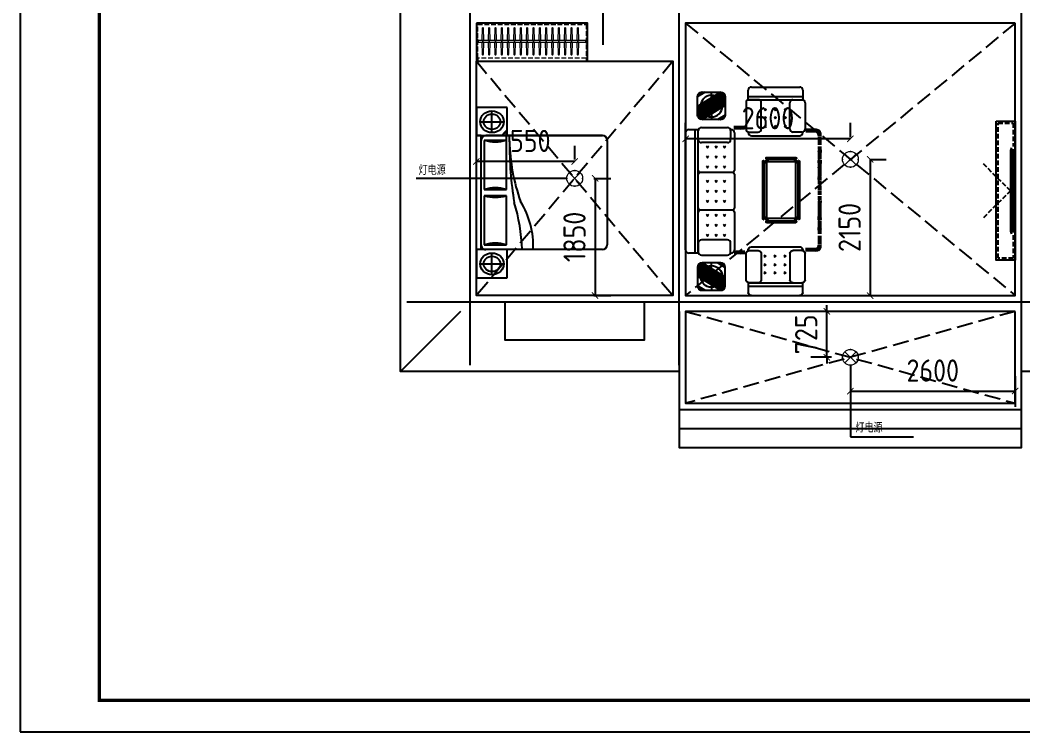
# Model space of a CAD drawing. Extents: x -29700 to 0, y 0 to 131000.
# Drawn here: x -29700 to -13877, y 88000 to 99241 of the extents above; entities that cross this region are included whole.
import ezdxf
from ezdxf.enums import TextEntityAlignment as Align

# ---------------------------------------------------------------- set-up
doc = ezdxf.new("R2010")
doc.units = 0
doc.header["$LTSCALE"] = 1000
doc.header["$MEASUREMENT"] = 0
for name, pattern in [('__DASH', [0.35, 0.25, -0.1]), ('A户型二层平面图$0$DASH', [0.35, 0.25, -0.1]), ('B-1户型三层平面图$0$DASH', [0.35, 0.25, -0.1])]:
    doc.linetypes.add(name, pattern=pattern)
doc.layers.get('0').update_dxf_attribs({"linetype": 'CONTINUOUS'})
doc.layers.get('Defpoints').update_dxf_attribs({"linetype": 'CONTINUOUS'})
for name, color, linetype in [('DOTE', 1, 'CONTINUOUS'), ('TK', 4, 'CONTINUOUS'), ('家具', 8, 'CONTINUOUS')]:
    doc.layers.add(name, color=color, linetype=linetype)
doc.layers.add('EQUIP-照明', color=3, linetype='CONTINUOUS', lineweight=15)
doc.layers.add('TK-引注', color=50, linetype='CONTINUOUS', lineweight=15)
doc.styles.add('_TEL_DIM', font='SIMPLEX', dxfattribs={"width": 0.8, "height": 3.5, "bigfont": 'HZTXT'})
doc.styles.add('DIM_FONT', font='SIMPLEX', dxfattribs={"width": 0.7, "bigfont": 'GBCBIG'})
doc.styles.add('HZTXT1', font='romans.shx', dxfattribs={"width": 0.7, "bigfont": 'GBHZFS.SHX'})
doc.styles.get("Standard").update_dxf_attribs({"font": 'gbenor.shx', "bigfont": 'gbcbig.shx'})
doc.styles.add('宋体', font='', dxfattribs={"width": 0.75})
doc.styles.get('宋体').set_extended_font_data('SimSun')
doc.dimstyles.get("Standard").update_dxf_attribs({"dimscale": 100, "dimtxt": 3.5, "dimasz": 1, "dimexe": 2.5, "dimexo": 3, "dimgap": 1.5, "dimtad": 1, "dimdec": 0, "dimzin": 0, "dimdsep": 46, "dimtxsty": 'Standard', "dimblk": 'ARCHTICK', "dimcen": 0.09, "dimclrd": 3, "dimclre": 3, "dimclrt": 2, "dimadec": 0, "dimazin": 0, "dimtfac": 1, "dimtdec": 0, "dimtix": 1, "dimtmove": 2, "dimatfit": 3, "dimfxl": 1, "dimtolj": 1, "dimtzin": 0, "dimarcsym": 0})

# ---------------------------------------------------------------- blocks, each defined once
blk = doc.blocks.new('A$C66793C10')
for p, q in [((450, 450), (0, 450)), ((0, 450), (0, 0)), ((450, 0), (450, 450)), ((223, 401), (223, 56)), ((396, 229), (50, 229)), ((0, 0), (450, 0))]:
    blk.add_line(p, q)
for radius in [173, 123]:
    blk.add_circle((223, 229), radius)
blk = doc.blocks.new('A$C0BC040C0')
at = {"layer": '家具'}
for p, q in [((0, 295), (0, 2095)), ((75, 2095), (0, 2095)), ((75, 295), (75, 2095)), ((149, 2095), (1987, 2095)), ((1987, 2095), (149, 2095)), ((522, 1996), (522, 2095)), ((124, 2019), (124, 1245)), ((472, 2019), (124, 2019)), ((472, 1245), (472, 2019)), ((2062, 2019), (2062, 371)), ((124, 1245), (472, 1245)), ((124, 1145), (124, 371)), ((472, 1145), (124, 1145)), ((472, 371), (472, 1145)), ((124, 371), (472, 371)), ((75, 295), (0, 295)), ((1987, 295), (149, 295))]:
    blk.add_line(p, q, dxfattribs=at)
for centre, major_axis, ratio, start_param, end_param in [((149, 2019), (0, 75.9), 0.981818, 0, 1.570796), ((1987, 2019), (0, 75.9), 0.981818, 4.712389, 6.283185), ((298, 2627), (0, 632), 0.981818, 2.857799, 3.425387), ((2092, 1653), (-220, 2967), 0.524077, 1.416252, 1.739927), ((1467, 1705), (-287, 1661), 0.542659, 1.294437, 1.879131), ((298, 638), (0, -632), 0.981818, 2.857799, 3.425387), ((298, 1752), (0, -632), 0.981818, -0.283794, 0.283794), ((-1119, 354), (-345, 2286), 0.791145, 4.568047, 4.89601), ((5, 453), (-253, 1064), 0.804127, 4.37694, 5.109608), ((149, 371), (0, 75.9), 0.981818, 1.570796, 3.141593), ((298, -236), (0, 632), 0.981818, -0.283794, 0.283794), ((1987, 371), (0, 75.9), 0.981818, 3.141593, 4.712389)]:
    blk.add_ellipse(centre, major_axis=major_axis, ratio=ratio, start_param=start_param, end_param=end_param, dxfattribs=at)
at = {"layer": '家具', "xscale": 1.080000000001746, "yscale": 0.9899999999906868, "rotation": 179.9999999989328}
for p in [(486, 2540), (486, 295)]:
    blk.add_blockref('A$C66793C10', p, dxfattribs=at)
blk = doc.blocks.new('*U29')
blk.add_lwpolyline([(0, -600), (0, 0), (1750, 0), (1750, -600)], close=True)
at = {"color": 250, "lineweight": 13, "ltscale": 0.3}
for points in [[(20, -50), (20, 0)], [(1730, -50), (1730, 0)], [(99, -330), (99, -335), (101, -335), (101, -296), (99, -296), (99, -330), (99, -302)], [(199, -330), (199, -335), (201, -335), (201, -296), (199, -296), (199, -330), (199, -302)], [(299, -330), (299, -335), (301, -335), (301, -296), (299, -296), (299, -330), (299, -302)], [(399, -330), (399, -335), (401, -335), (401, -296), (399, -296), (399, -330), (399, -302)], [(499, -330), (499, -335), (501, -335), (501, -296), (499, -296), (499, -330), (499, -302)], [(599, -330), (599, -335), (601, -335), (601, -296), (599, -296), (599, -330), (599, -302)], [(699, -330), (699, -335), (701, -335), (701, -296), (699, -296), (699, -330), (699, -302)], [(799, -330), (799, -335), (801, -335), (801, -296), (799, -296), (799, -330), (799, -302)], [(899, -330), (899, -335), (901, -335), (901, -296), (899, -296), (899, -330), (899, -302)], [(999, -330), (999, -335), (1001, -335), (1001, -296), (999, -296), (999, -330), (999, -302)], [(1099, -330), (1099, -335), (1101, -335), (1101, -296), (1099, -296), (1099, -330), (1099, -302)], [(1199, -330), (1199, -335), (1201, -335), (1201, -296), (1199, -296), (1199, -330), (1199, -302)], [(1299, -330), (1299, -335), (1301, -335), (1301, -296), (1299, -296), (1299, -330), (1299, -302)], [(1399, -330), (1399, -335), (1401, -335), (1401, -296), (1399, -296), (1399, -330), (1399, -302)], [(1499, -330), (1499, -335), (1501, -335), (1501, -296), (1499, -296), (1499, -330), (1499, -302)], [(1599, -330), (1599, -335), (1601, -335), (1601, -296), (1599, -296), (1599, -330), (1599, -302)]]:
    blk.add_lwpolyline(points, dxfattribs=at)
at = {"color": 250, "linetype": 'A户型二层平面图$0$DASH', "lineweight": 13, "ltscale": 0.3}
blk.add_lwpolyline([(20, -580), (1730, -580), (1730, -50), (20, -50)], close=True, dxfattribs=at)
at = {"color": 250, "lineweight": 13, "ltscale": 0.3}
for points in [[(84, -302), (90, -109, -0.431026), (100, -99, -0.397598), (110, -109), (116, -302)], [(184, -302), (190, -109, -0.431026), (200, -99, -0.397598), (210, -109), (216, -302)], [(284, -302), (290, -109, -0.431026), (300, -99, -0.397598), (310, -109), (316, -302)], [(384, -302), (390, -109, -0.431026), (400, -99, -0.397598), (410, -109), (416, -302)], [(484, -302), (490, -109, -0.431026), (500, -99, -0.397598), (510, -109), (516, -302)], [(584, -302), (590, -109, -0.431026), (600, -99, -0.397598), (610, -109), (616, -302)], [(684, -302), (690, -109, -0.431026), (700, -99, -0.397598), (710, -109), (716, -302)], [(784, -302), (790, -109, -0.431026), (800, -99, -0.397598), (810, -109), (816, -302)], [(884, -302), (890, -109, -0.431026), (900, -99, -0.397598), (910, -109), (916, -302)], [(984, -302), (990, -109, -0.431026), (1000, -99, -0.397598), (1010, -109), (1016, -302)], [(1084, -302), (1090, -109, -0.431026), (1100, -99, -0.397598), (1110, -109), (1116, -302)], [(1184, -302), (1190, -109, -0.431026), (1200, -99, -0.397598), (1210, -109), (1216, -302)], [(1284, -302), (1290, -109, -0.431026), (1300, -99, -0.397598), (1310, -109), (1316, -302)], [(1384, -302), (1390, -109, -0.431026), (1400, -99, -0.397598), (1410, -109), (1416, -302)], [(1484, -302), (1490, -109, -0.431026), (1500, -99, -0.397598), (1510, -109), (1516, -302)], [(1584, -302), (1590, -109, -0.431026), (1600, -99, -0.397598), (1610, -109), (1616, -302)], [(116, -328), (110, -522, -1), (90, -522), (84, -328)], [(216, -328), (210, -522, -1), (190, -522), (184, -328)], [(316, -328), (310, -522, -1), (290, -522), (284, -328)], [(416, -328), (410, -522, -1), (390, -522), (384, -328)], [(516, -328), (510, -522, -1), (490, -522), (484, -328)], [(616, -328), (610, -522, -1), (590, -522), (584, -328)], [(716, -328), (710, -522, -1), (690, -522), (684, -328)], [(816, -328), (810, -522, -1), (790, -522), (784, -328)], [(916, -328), (910, -522, -1), (890, -522), (884, -328)], [(1016, -328), (1010, -522, -1), (990, -522), (984, -328)], [(1116, -328), (1110, -522, -1), (1090, -522), (1084, -328)], [(1216, -328), (1210, -522, -1), (1190, -522), (1184, -328)], [(1316, -328), (1310, -522, -1), (1290, -522), (1284, -328)], [(1416, -328), (1410, -522, -1), (1390, -522), (1384, -328)], [(1516, -328), (1510, -522, -1), (1490, -522), (1484, -328)], [(1616, -328), (1610, -522, -1), (1590, -522), (1584, -328)]]:
    blk.add_lwpolyline(points, format="xyb", dxfattribs=at)
blk.add_lwpolyline([(1730, -338), (1725, -338), (1725, -328), (25, -328), (25, -338), (20, -338), (20, -292), (25, -292), (25, -328), (25, -302), (1725, -302), (1725, -328), (1725, -292), (1730, -292)], close=True, dxfattribs=at)
blk = doc.blocks.new('M_C47JEV')
for p, q in [((-465, 250), (-465, 661)), ((-431, 711), (-431, 720)), ((-415, 711), (-275, 711)), ((381, 770), (-381, 770)), ((-225, 661), (-225, 250)), ((-136, 606), (-166, 637)), ((-166, 606), (-136, 637)), ((-9, 606), (21, 637)), ((21, 606), (-9, 637)), ((179, 606), (149, 637)), ((149, 606), (179, 637)), ((225, 661), (225, 250)), ((415, 711), (275, 711)), ((431, 711), (431, 720)), ((465, 250), (465, 661)), ((-136, 469), (-166, 499)), ((-166, 469), (-136, 499)), ((21, 469), (-9, 499)), ((-9, 469), (21, 499)), ((179, 469), (149, 499)), ((149, 469), (179, 499)), ((-136, 342), (-166, 372)), ((-166, 342), (-136, 372)), ((21, 342), (-9, 372)), ((-9, 342), (21, 372)), ((179, 342), (149, 372)), ((149, 342), (179, 372)), ((-431, 50), (-431, 203)), ((431, 200), (-431, 200)), ((-275, 200), (-415, 200)), ((275, 200), (415, 200)), ((431, 200), (431, 50)), ((431, 150), (-431, 150)), ((381, 0), (-381, 0))]:
    blk.add_line(p, q)
for centre, start, end in [((-415, 661), 90, 180), ((-381, 720), 90, 180), ((-275, 661), 0, 90), ((275, 661), 90, 180), ((381, 720), 360, 90), ((415, 661), 0, 90), ((-415, 250), 180, 270), ((-275, 250), 270, 0), ((275, 250), 180, 270), ((415, 250), 270, 0), ((-381, 50), 180, 270), ((381, 50), 270, 0)]:
    blk.add_arc(centre, 50, start, end)
at = {"style": 'DIM_FONT', "width": 0.8, "flags": 9}
for tag in ['XSIZE', 'YSIZE']:
    blk.add_attdef(tag, (0, 0), '', height=0.5, dxfattribs=at)
blk = doc.blocks.new('M_C46QQU')
for p, q in [((-1008, 250), (-1008, 661)), ((-975, 711), (-975, 720)), ((-958, 711), (-818, 711)), ((-925, 770), (-327, 770)), ((-768, 661), (-768, 250)), ((-298, 740), (-298, 230)), ((-269, 770), (269, 770)), ((298, 740), (298, 230)), ((327, 770), (925, 770)), ((768, 661), (768, 250)), ((958, 711), (818, 711)), ((975, 711), (975, 720)), ((1008, 250), (1008, 661)), ((-713, 627), (-683, 597)), ((-683, 627), (-713, 597)), ((-713, 500), (-683, 469)), ((-683, 500), (-713, 469)), ((-556, 627), (-526, 597)), ((-526, 627), (-556, 597)), ((-556, 500), (-526, 469)), ((-526, 500), (-556, 469)), ((-398, 627), (-368, 597)), ((-368, 627), (-398, 597)), ((-398, 500), (-368, 469)), ((-368, 500), (-398, 469)), ((-138, 627), (-168, 597)), ((-168, 627), (-138, 597)), ((-138, 500), (-168, 469)), ((-168, 500), (-138, 469)), ((20, 627), (-11, 597)), ((-11, 627), (20, 597)), ((20, 500), (-11, 469)), ((-11, 500), (20, 469)), ((177, 627), (147, 597)), ((147, 627), (177, 597)), ((177, 500), (147, 469)), ((147, 500), (177, 469)), ((368, 627), (398, 597)), ((398, 627), (368, 597)), ((368, 500), (398, 469)), ((398, 500), (368, 469)), ((526, 627), (556, 597)), ((556, 627), (526, 597)), ((526, 500), (556, 469)), ((556, 500), (526, 469)), ((683, 627), (713, 597)), ((713, 627), (683, 597)), ((683, 500), (713, 469)), ((713, 500), (683, 469)), ((-713, 363), (-683, 332)), ((-683, 363), (-713, 332)), ((-526, 363), (-556, 332)), ((-556, 363), (-526, 332)), ((-398, 363), (-368, 332)), ((-368, 363), (-398, 332)), ((-138, 363), (-168, 332)), ((-168, 363), (-138, 332)), ((-11, 363), (20, 332)), ((20, 363), (-11, 332)), ((177, 363), (147, 332)), ((147, 363), (177, 332)), ((368, 363), (398, 332)), ((398, 363), (368, 332)), ((556, 363), (526, 332)), ((526, 363), (556, 332)), ((683, 363), (713, 332)), ((713, 363), (683, 332)), ((-975, 50), (-975, 203)), ((975, 200), (-975, 200)), ((-818, 200), (-958, 200)), ((818, 200), (958, 200)), ((975, 200), (975, 50)), ((975, 150), (-975, 150)), ((925, 0), (-925, 0))]:
    blk.add_line(p, q)
for centre, radius, start, end in [((-958, 661), 50, 90, 180), ((-925, 720), 50, 90, 180), ((-818, 661), 50, 0, 90), ((-328, 740), 30, 360, 90), ((-268, 740), 30, 90, 180), ((268, 740), 30, 0, 90), ((328, 740), 30, 90, 180), ((818, 661), 50, 90, 180), ((925, 720), 50, 360, 90), ((958, 661), 50, 0, 90), ((-958, 250), 50, 180, 270), ((-818, 250), 50, 270, 0), ((-328, 230), 30, 270, 0), ((-268, 230), 30, 180, 270), ((268, 230), 30, 270, 360), ((328, 230), 30, 180, 270), ((818, 250), 50, 180, 270), ((958, 250), 50, 270, 0), ((-925, 50), 50, 180, 270), ((925, 50), 50, 270, 0)]:
    blk.add_arc(centre, radius, start, end)
at = {"style": 'DIM_FONT', "width": 0.8, "flags": 9}
for tag in ['XSIZE', 'YSIZE']:
    blk.add_attdef(tag, (0, 0), '', height=0.5, dxfattribs=at)
blk = doc.blocks.new('A$C216821B5')
at = {"layer": '家具'}
for p, q in [((1737, 2990), (1737, 3196)), ((1737, 2990), (1531, 2990)), ((1737, 2990), (1737, 2784)), ((1737, 2990), (1944, 2990)), ((60, 2535), (0, 2535)), ((62, 2550), (1, 2564)), ((61, 2545), (1, 2559)), ((63, 2552), (3, 2576)), ((65, 2554), (5, 2579)), ((67, 2559), (8, 2588)), ((69, 2564), (15, 2604)), ((74, 2566), (23, 2610)), ((76, 2568), (27, 2614)), ((79, 2569), (30, 2618)), ((79, 2571), (48, 2628)), ((85, 2573), (56, 2630)), ((92, 2575), (77, 2636)), ((95, 2575), (95, 2636)), ((118, 2636), (118, 2576)), ((131, 2636), (131, 2576)), ((135, 2636), (135, 2576)), ((150, 2636), (150, 2576)), ((151, 2636), (151, 2576)), ((157, 2636), (157, 2576)), ((157, 2636), (157, 2576)), ((158, 2636), (158, 2576)), ((171, 2636), (171, 2576)), ((181, 2636), (181, 2576)), ((189, 2636), (189, 2576)), ((190, 2636), (190, 2576)), ((205, 2636), (205, 2576)), ((219, 2636), (219, 2576)), ((229, 2636), (229, 2576)), ((236, 2636), (236, 2576)), ((1227, 2619), (1227, 2679)), ((1243, 2619), (1243, 2679)), ((1251, 2619), (1245, 2679)), ((1254, 2619), (1249, 2679)), ((1262, 2619), (1257, 2679)), ((1271, 2619), (1266, 2679)), ((1281, 2619), (1275, 2679)), ((1287, 2619), (1287, 2679)), ((1315, 2619), (1315, 2679)), ((1328, 2619), (1328, 2679)), ((1332, 2619), (1332, 2679)), ((1347, 2619), (1347, 2679)), ((1348, 2619), (1348, 2679)), ((1354, 2619), (1354, 2679)), ((1354, 2619), (1354, 2679)), ((1355, 2619), (1355, 2679)), ((1368, 2619), (1368, 2679)), ((60, 2500), (0, 2506)), ((60, 2488), (0, 2494)), ((60, 2476), (0, 2476)), ((60, 2468), (0, 2468)), ((60, 2452), (0, 2456)), ((60, 2446), (0, 2450)), ((60, 2442), (0, 2446)), ((60, 2437), (0, 2441)), ((60, 2430), (0, 2430)), ((60, 2419), (0, 2419)), ((60, 2396), (0, 2396)), ((60, 2341), (0, 2341)), ((60, 2334), (0, 2334)), ((60, 2319), (0, 2319)), ((60, 2299), (0, 2288)), ((60, 2291), (0, 2280)), ((60, 2288), (0, 2276)), ((60, 2283), (0, 2272)), ((60, 2281), (0, 2270)), ((60, 2274), (0, 2263)), ((60, 2269), (0, 2258)), ((60, 2268), (0, 2257)), ((60, 2247), (0, 2247)), ((60, 2223), (0, 2223)), ((60, 2221), (0, 2221)), ((60, 2208), (0, 2208)), ((60, 2206), (0, 2206)), ((60, 2203), (0, 2203)), ((60, 2202), (0, 2202)), ((60, 2192), (0, 2192)), ((60, 2167), (0, 2167)), ((60, 2141), (0, 2128)), ((60, 2140), (0, 2127)), ((60, 2133), (0, 2120)), ((60, 2130), (0, 2117)), ((60, 2126), (0, 2113)), ((60, 2125), (0, 2112)), ((60, 2122), (0, 2109)), ((60, 2114), (0, 2101)), ((60, 2112), (0, 2099)), ((60, 2109), (0, 2096)), ((60, 2095), (0, 2082)), ((60, 2079), (0, 2079)), ((60, 2063), (0, 2063)), ((346, 2120), (346, 1211)), ((356, 2130), (361, 2130)), ((371, 2111), (415, 2155)), ((371, 2083), (443, 2155)), ((371, 2120), (371, 1211)), ((396, 2170), (396, 2165)), ((865, 2180), (406, 2180)), ((865, 2155), (406, 2155)), ((901, 2083), (828, 2155)), ((901, 2111), (857, 2155)), ((875, 2170), (875, 2165)), ((901, 1211), (901, 2120)), ((916, 2130), (911, 2130)), ((926, 1211), (926, 2120)), ((60, 2047), (0, 2047)), ((60, 2039), (0, 2044)), ((60, 2035), (0, 2041)), ((60, 2027), (0, 2033)), ((60, 2018), (0, 2024)), ((60, 2009), (0, 2014)), ((60, 2002), (0, 2002)), ((60, 1997), (0, 1997)), ((60, 1991), (0, 1991)), ((60, 1975), (0, 1975)), ((60, 1962), (0, 1962)), ((60, 1951), (0, 1951)), ((60, 1951), (0, 1951)), ((60, 1945), (0, 1945)), ((60, 1936), (0, 1936)), ((60, 1931), (0, 1931)), ((60, 1925), (0, 1925)), ((60, 1912), (0, 1912)), ((60, 1900), (0, 1900)), ((60, 1895), (0, 1895)), ((60, 1866), (0, 1875)), ((60, 1851), (0, 1860)), ((60, 1845), (0, 1855)), ((60, 1833), (0, 1842)), ((60, 1807), (0, 1807)), ((60, 1795), (0, 1795)), ((60, 1784), (0, 1784)), ((60, 1778), (0, 1778)), ((60, 1775), (0, 1775)), ((60, 1725), (0, 1725)), ((60, 1718), (0, 1713)), ((60, 1717), (0, 1712)), ((60, 1709), (0, 1704)), ((60, 1707), (0, 1702)), ((60, 1702), (0, 1697)), ((60, 1682), (0, 1682)), ((60, 1649), (0, 1649)), ((60, 1629), (0, 1634)), ((60, 1624), (0, 1629)), ((60, 1622), (0, 1627)), ((60, 1614), (0, 1619)), ((60, 1613), (0, 1618)), ((60, 1606), (0, 1606)), ((60, 1556), (0, 1556)), ((60, 1553), (0, 1553)), ((60, 1547), (0, 1547)), ((60, 1536), (0, 1536)), ((60, 1524), (0, 1524)), ((60, 1498), (0, 1489)), ((60, 1485), (0, 1476)), ((60, 1480), (0, 1471)), ((60, 1465), (0, 1456)), ((60, 1436), (0, 1436)), ((60, 1431), (0, 1431)), ((60, 1419), (0, 1419)), ((60, 1405), (0, 1405)), ((60, 1400), (0, 1400)), ((60, 1395), (0, 1395)), ((60, 1386), (0, 1386)), ((60, 1380), (0, 1380)), ((60, 1380), (0, 1380)), ((60, 1369), (0, 1369)), ((60, 1356), (0, 1356)), ((60, 1340), (0, 1340)), ((60, 1333), (0, 1333)), ((60, 1329), (0, 1329)), ((60, 1322), (0, 1316)), ((60, 1313), (0, 1307)), ((60, 1304), (0, 1298)), ((60, 1296), (0, 1290)), ((60, 1292), (0, 1287)), ((60, 1284), (0, 1284)), ((60, 1268), (0, 1268)), ((60, 1252), (0, 1252)), ((60, 1236), (0, 1249)), ((60, 1222), (0, 1235)), ((60, 1219), (0, 1232)), ((60, 1216), (0, 1229)), ((60, 1208), (0, 1221)), ((60, 1206), (0, 1219)), ((60, 1205), (0, 1218)), ((60, 1200), (0, 1213)), ((60, 1198), (0, 1211)), ((60, 1191), (0, 1204)), ((60, 1190), (0, 1203)), ((60, 1164), (0, 1164)), ((60, 1139), (0, 1139)), ((60, 1129), (0, 1129)), ((60, 1128), (0, 1128)), ((60, 1124), (0, 1124)), ((60, 1123), (0, 1123)), ((60, 1110), (0, 1110)), ((60, 1108), (0, 1108)), ((356, 1201), (361, 1201)), ((371, 1248), (443, 1175)), ((371, 1219), (415, 1175)), ((396, 1160), (396, 1165)), ((406, 1175), (865, 1175)), ((406, 1150), (865, 1150)), ((901, 1248), (828, 1175)), ((901, 1219), (857, 1175)), ((875, 1160), (875, 1165)), ((916, 1201), (911, 1201)), ((60, 1084), (0, 1084)), ((60, 1063), (0, 1074)), ((60, 1062), (0, 1073)), ((60, 1057), (0, 1068)), ((60, 1050), (0, 1061)), ((60, 1048), (0, 1059)), ((60, 1043), (0, 1054)), ((60, 1040), (0, 1051)), ((60, 1032), (0, 1043)), ((60, 1012), (0, 1012)), ((60, 996), (0, 996)), ((60, 990), (0, 990)), ((60, 934), (0, 934)), ((60, 912), (0, 912)), ((60, 901), (0, 901)), ((60, 894), (0, 890)), ((60, 889), (0, 885)), ((60, 885), (0, 881)), ((60, 879), (0, 875)), ((60, 862), (0, 862)), ((60, 855), (0, 855)), ((60, 842), (0, 837)), ((60, 830), (0, 825)), ((60, 796), (0, 796)), ((61, 786), (1, 772)), ((62, 781), (1, 767)), ((63, 779), (3, 755)), ((65, 776), (5, 752)), ((67, 772), (8, 743)), ((69, 767), (15, 727)), ((74, 765), (23, 721)), ((76, 763), (27, 716)), ((79, 762), (30, 713)), ((79, 760), (48, 703)), ((85, 758), (56, 700)), ((92, 756), (77, 695)), ((95, 755), (95, 695)), ((118, 695), (118, 755)), ((131, 695), (131, 755)), ((135, 695), (135, 755)), ((150, 695), (150, 755)), ((151, 695), (151, 755)), ((157, 695), (157, 755)), ((157, 695), (157, 755)), ((158, 695), (158, 755)), ((171, 695), (171, 755)), ((181, 695), (181, 755)), ((189, 695), (189, 755)), ((190, 695), (190, 755)), ((205, 695), (205, 755)), ((219, 695), (219, 755)), ((229, 695), (229, 755)), ((236, 695), (236, 755)), ((1227, 712), (1227, 652)), ((1243, 712), (1243, 652)), ((1251, 712), (1245, 652)), ((1254, 712), (1249, 652)), ((1262, 712), (1257, 652)), ((1271, 712), (1266, 652)), ((1281, 712), (1275, 652)), ((1287, 712), (1287, 652)), ((1315, 712), (1315, 652)), ((1328, 712), (1328, 652)), ((1332, 712), (1332, 652)), ((1347, 712), (1347, 652)), ((1348, 712), (1348, 652)), ((1354, 712), (1354, 652)), ((1354, 712), (1354, 652)), ((1355, 712), (1355, 652)), ((1368, 712), (1368, 652)), ((1737, 301), (1737, 508)), ((1737, 301), (1531, 301)), ((1737, 301), (1737, 95)), ((1737, 301), (1944, 301))]:
    blk.add_line(p, q, dxfattribs=at)
blk.add_lwpolyline([(861, 2115), (411, 2115), (411, 1215), (861, 1215)], close=True, dxfattribs=at)
for centre, start, end in [((356, 2120), 90, 180), ((361, 2120), 0, 90), ((406, 2170), 90, 180), ((406, 2165), 180, 270), ((865, 2170), 0, 90), ((865, 2165), 270, 0), ((911, 2120), 90, 180), ((916, 2120), 0, 90), ((356, 1211), 180, 270), ((361, 1211), 270, 0), ((406, 1165), 90, 180), ((406, 1160), 180, 270), ((865, 1165), 0, 90), ((865, 1160), 270, 0), ((911, 1211), 180, 270), ((916, 1211), 270, 0)]:
    blk.add_arc(centre, 10, start, end, dxfattribs=at)
for major_axis in [(-121, 121), (-43.2, 43.2)]:
    blk.add_ellipse((1737, 2990), major_axis=major_axis, ratio=1, start_param=0.785398, end_param=7.068583, dxfattribs=at)
at = {"layer": '家具', "extrusion": (0, 0, -1)}
for major_axis in [(121, 121), (43.2, 43.2)]:
    blk.add_ellipse((1737, 302), major_axis=major_axis, ratio=1, start_param=3.926991, end_param=10.210176, dxfattribs=at)
at = {"layer": '家具', "extrusion": (0, 0, -1), "zscale": -1}
for name, p, rotation in [('M_C47JEV', (-725, 3292), 180), ('M_C46QQU', (-2144, 1646), 270)]:
    blk.add_blockref(name, p, dxfattribs=dict(at, rotation=rotation))
at = {"layer": '家具'}
blk.add_blockref('M_C47JEV', (725, 0), dxfattribs=at)
mesh = blk.add_polyface(dxfattribs=at)
corners = [(1911, 3205), (1934, 3189), (1909, 3205), (1945, 3173), (1885, 3210), (1885, 3210), (1945, 3172), (1885, 3210), (1885, 3210), (1949, 3166), (1879, 3210), (1954, 3140), (1843, 3210), (1954, 2985), (1591, 3210), (1954, 2985), (1591, 3210), (1954, 2964), (1566, 3205), (1954, 2934), (1543, 3189), (1954, 2901), (1527, 3166), (1954, 2873), (1522, 3140), (1522, 3140), (1954, 2873), (1522, 3140), (1522, 3115), (1954, 2847), (1522, 3115), (1954, 2847), (1522, 3086), (1949, 2821), (1522, 3053), (1934, 2798), (1522, 3023), (1911, 2782), (1522, 3003), (1885, 2778), (1885, 2778), (1522, 3003), (1885, 2778), (1885, 2778), (1522, 2847), (1634, 2778), (1522, 2847), (1634, 2778), (1527, 2821), (1597, 2778), (1531, 2815), (1591, 2778), (1531, 2815), (1591, 2778), (1543, 2798), (1568, 2782), (1566, 2782)]
mesh.append_faces([[corners[k] for k in face] for face in [(0, 0, 2, 1), (1, 2, 4, 3), (3, 4, 7, 6), (5, 5, 8, 7), (6, 8, 10, 9), (9, 10, 12, 11), (11, 12, 14, 13), (13, 14, 16, 15), (15, 16, 18, 17), (17, 18, 20, 19), (19, 20, 22, 21), (21, 22, 24, 23), (23, 24, 27, 26), (26, 25, 28, 29), (29, 28, 30, 31), (31, 30, 32, 33), (33, 32, 34, 35), (35, 34, 36, 37), (37, 36, 38, 40), (40, 39, 43, 43), (39, 38, 41, 42), (42, 41, 44, 45), (45, 44, 46, 47), (47, 46, 48, 49), (49, 48, 50, 51), (51, 50, 52, 53), (53, 52, 54, 55), (55, 54, 56, 56)]], dxfattribs={"vtx0": -1, "vtx2": -1})
mesh = blk.add_polyface(dxfattribs=at)
corners = [(1911, 87), (1934, 102), (1909, 86), (1945, 119), (1885, 82), (1885, 82), (1945, 119), (1885, 82), (1885, 82), (1949, 126), (1879, 82), (1954, 151), (1843, 82), (1954, 307), (1591, 82), (1954, 307), (1591, 82), (1954, 328), (1566, 87), (1954, 357), (1543, 102), (1954, 390), (1527, 126), (1954, 419), (1522, 151), (1522, 151), (1954, 419), (1522, 151), (1522, 177), (1954, 445), (1522, 177), (1954, 445), (1522, 205), (1949, 470), (1522, 238), (1934, 494), (1522, 268), (1911, 509), (1522, 289), (1885, 514), (1885, 514), (1522, 289), (1885, 514), (1885, 514), (1522, 445), (1634, 514), (1522, 445), (1634, 514), (1527, 470), (1597, 514), (1531, 477), (1591, 514), (1531, 477), (1591, 514), (1543, 494), (1568, 509), (1566, 509)]
mesh.append_faces([[corners[k] for k in face] for face in [(0, 0, 2, 1), (1, 2, 4, 3), (3, 4, 7, 6), (5, 5, 8, 7), (6, 8, 10, 9), (9, 10, 12, 11), (11, 12, 14, 13), (13, 14, 16, 15), (15, 16, 18, 17), (17, 18, 20, 19), (19, 20, 22, 21), (21, 22, 24, 23), (23, 24, 27, 26), (26, 25, 28, 29), (29, 28, 30, 31), (31, 30, 32, 33), (33, 32, 34, 35), (35, 34, 36, 37), (37, 36, 38, 40), (40, 39, 43, 43), (39, 38, 41, 42), (42, 41, 44, 45), (45, 44, 46, 47), (47, 46, 48, 49), (49, 48, 50, 51), (51, 50, 52, 53), (53, 52, 54, 55), (55, 54, 56, 56)]], dxfattribs={"vtx0": -1, "vtx2": -1})
blk = doc.blocks.new('A$C2A33777C')
at = {"color": 8, "ltscale": 250}
blk.add_lwpolyline([(467, 2196), (167, 2196), (167, 0), (467, 0)], close=True, dxfattribs=at)
at = {"color": 8, "linetype": 'B-1户型三层平面图$0$DASH', "ltscale": 0.3}
for points in [[(197, 396), (197, 31), (437, 31), (437, 2166), (197, 2166), (197, 1796)], [(242, 1096), (681, 1535)], [(242, 1096), (681, 657)]]:
    blk.add_lwpolyline(points, dxfattribs=at)
at = {"color": 8, "ltscale": 0.3}
for points in [[(197, 1756), (197, 436)], [(227, 416), (227, 1776)]]:
    blk.add_lwpolyline(points, dxfattribs=at)
at = {"color": 8, "ltscale": 250}
blk.add_lwpolyline([(227, 1776, -0.094024), (242, 1733), (242, 459, -0.094024), (227, 416)], format="xyb", dxfattribs=at)
blk = doc.blocks.new('；u；')
at = {"color": 251}
for p, q in [((68526, -73598), (66426, -73598)), ((65676, -73848), (64726, -74798))]:
    blk.add_line(p, q, dxfattribs=at)
for points in [[(69126, -74798), (64726, -74798), (64726, -62398), (78926, -62398), (78926, -74798), (74526, -74798)], [(66376, -73698), (66376, -74298), (68576, -74298), (68576, -73698)], [(69126, -73848), (69126, -75698), (74526, -75698), (74526, -73848)], [(69126, -73848), (69126, -75398), (74526, -75398), (74526, -73848)], [(69126, -75648), (69126, -75998), (74526, -75998), (74526, -74148)]]:
    blk.add_lwpolyline(points, dxfattribs=at)
at = {"layer": 'DOTE', "color": 251}
for p, q in [((65826, -74698), (65826, -62498)), ((67926, -69641), (67926, -62498)), ((69126, -74698), (69126, -62498)), ((74526, -74698), (74526, -62498)), ((64826, -73698), (78826, -73698))]:
    blk.add_line(p, q, dxfattribs=at)
at = {"color": 251, "xscale": -1}
blk.add_blockref('A$C2A33777C', (74593, -73041), dxfattribs=at)
at = {"layer": '家具', "color": 251, "xscale": -1, "rotation": 180.0000056629206}
blk.add_blockref('*U29', (65926, -69898), dxfattribs=at)
at = {"layer": '家具', "color": 251, "yscale": 0.9999989999923855}
for name, p, xscale, zscale, rotation in [('A$C216821B5', (71370, -73598), -0.9999989999971652, 0.9999989999958364, 0.0004716637204804642), ('A$C0BC040C0', (65926, -73167), 0.9999989999971652, 0.9999989999958333, 359.9995283362795)]:
    blk.add_blockref(name, p, dxfattribs=dict(at, xscale=xscale, zscale=zscale, rotation=rotation))
blk = doc.blocks.new('$equip$00002539')
for p, q in [((-0.354, 0.354), (0.354, -0.354)), ((0.354, 0.354), (-0.354, -0.354))]:
    blk.add_line(p, q)
at = {"const_width": 0.016}
blk.add_lwpolyline([(-0.5, 0, 1), (0.5, 0, 1), (-0.5, 0, 0.911406)], format="xyb", dxfattribs=at)
blk.add_circle((0, 0), 0.5)
for p in [(-0.5, 0), (0, 0.5), (0.5, 0), (0, -0.5)]:
    blk.add_point(p)
at = {"color": 7, "style": '_TEL_DIM', "flags": 1}
blk.add_attdef('A', text='', height=0.00002, dxfattribs=at).set_placement((0, 0), align=Align.MIDDLE_CENTER)
blk = doc.blocks.new('_ArchTick')
at = {"color": 0, "linetype": 'ByBlock', "const_width": 0.15}
blk.add_lwpolyline([(-0.5, -0.5), (0.5, 0.5)], dxfattribs=at)
blk = doc.blocks.new('*D124')
at = {"color": 3, "lineweight": -2, "transparency": 16777216}
for p, q in [((-20649, 96741), (-20377, 96741)), ((-20627, 96741), (-20627, 94891)), ((-20649, 94891), (-20377, 94891))]:
    blk.add_line(p, q, dxfattribs=at)
at = {"layer": 'Defpoints', "color": 0, "transparency": 16777216}
for p in [(-20949, 96741), (-20949, 94891), (-20627, 94891)]:
    blk.add_point(p, dxfattribs=at)
at = {"color": 3, "lineweight": -2, "transparency": 16777216, "xscale": 100, "yscale": 100, "zscale": 100}
for p, rotation in [((-20627, 96741), 90), ((-20627, 94891), 270)]:
    blk.add_blockref('_ArchTick', p, dxfattribs=dict(at, rotation=rotation))
at = {"color": 2, "transparency": 16777216, "insert": (-20952, 95816), "char_height": 350, "attachment_point": 5, "rotation": 90}
blk.add_mtext('\\A1;1850', dxfattribs=at)
blk = doc.blocks.new('*D125')
at = {"color": 3, "lineweight": -2, "transparency": 16777216}
for p, q in [((-22499, 97041), (-22499, 97257)), ((-20949, 97041), (-20949, 97257)), ((-20949, 97007), (-22499, 97007))]:
    blk.add_line(p, q, dxfattribs=at)
at = {"layer": 'Defpoints', "color": 0, "transparency": 16777216}
for p in [(-22499, 97007), (-22499, 96741), (-20949, 96741)]:
    blk.add_point(p, dxfattribs=at)
at = {"color": 3, "lineweight": -2, "transparency": 16777216, "xscale": 100, "yscale": 100, "zscale": 100, "rotation": 180}
blk.add_blockref('_ArchTick', (-22499, 97007), dxfattribs=at)
at = {"color": 3, "lineweight": -2, "transparency": 16777216, "xscale": 100, "yscale": 100, "zscale": 100}
blk.add_blockref('_ArchTick', (-20949, 97007), dxfattribs=at)
at = {"color": 2, "transparency": 16777216, "insert": (-21724, 97332), "char_height": 350, "attachment_point": 5}
blk.add_mtext('\\A1;1550', dxfattribs=at)
blk = doc.blocks.new('*D126')
at = {"color": 3, "lineweight": -2, "transparency": 16777216}
for p, q in [((-16299, 97041), (-16037, 97041)), ((-16287, 97041), (-16287, 94891)), ((-16299, 94891), (-16037, 94891))]:
    blk.add_line(p, q, dxfattribs=at)
at = {"layer": 'Defpoints', "color": 0, "transparency": 16777216}
for p in [(-16599, 97041), (-16599, 94891), (-16287, 94891)]:
    blk.add_point(p, dxfattribs=at)
at = {"color": 3, "lineweight": -2, "transparency": 16777216, "xscale": 100, "yscale": 100, "zscale": 100}
for p, rotation in [((-16287, 97041), 90), ((-16287, 94891), 270)]:
    blk.add_blockref('_ArchTick', p, dxfattribs=dict(at, rotation=rotation))
at = {"color": 2, "transparency": 16777216, "insert": (-16612, 95966), "char_height": 350, "attachment_point": 5, "rotation": 90}
blk.add_mtext('\\A1;2150', dxfattribs=at)
blk = doc.blocks.new('*D127')
at = {"color": 3, "lineweight": -2, "transparency": 16777216}
for p, q in [((-19199, 97391), (-19199, 97616)), ((-16599, 97391), (-16599, 97616)), ((-16599, 97366), (-19199, 97366))]:
    blk.add_line(p, q, dxfattribs=at)
at = {"layer": 'Defpoints', "color": 0, "transparency": 16777216}
for p in [(-19199, 97366), (-19199, 97091), (-16599, 97091)]:
    blk.add_point(p, dxfattribs=at)
at = {"color": 3, "lineweight": -2, "transparency": 16777216, "xscale": 100, "yscale": 100, "zscale": 100, "rotation": 180}
blk.add_blockref('_ArchTick', (-19199, 97366), dxfattribs=at)
at = {"color": 3, "lineweight": -2, "transparency": 16777216, "xscale": 100, "yscale": 100, "zscale": 100}
blk.add_blockref('_ArchTick', (-16599, 97366), dxfattribs=at)
at = {"color": 2, "transparency": 16777216, "insert": (-17899, 97691), "char_height": 350, "attachment_point": 5}
blk.add_mtext('\\A1;2600', dxfattribs=at)
blk = doc.blocks.new('*D130')
at = {"color": 3, "lineweight": -2, "transparency": 16777216}
for p, q in [((-16899, 94641), (-17222, 94641)), ((-16972, 94641), (-16972, 94741)), ((-16972, 93916), (-16972, 94641)), ((-16899, 93916), (-17222, 93916)), ((-16972, 93916), (-16972, 93816))]:
    blk.add_line(p, q, dxfattribs=at)
at = {"layer": 'Defpoints', "color": 0, "transparency": 16777216}
for p in [(-16972, 94641), (-16599, 94641), (-16599, 93916)]:
    blk.add_point(p, dxfattribs=at)
at = {"color": 3, "lineweight": -2, "transparency": 16777216, "xscale": 100, "yscale": 100, "zscale": 100}
for p, rotation in [((-16972, 94641), 270), ((-16972, 93916), 90)]:
    blk.add_blockref('_ArchTick', p, dxfattribs=dict(at, rotation=rotation))
at = {"color": 2, "transparency": 16777216, "insert": (-17297, 94278), "char_height": 350, "attachment_point": 5, "rotation": 90}
blk.add_mtext('\\A1;725', dxfattribs=at)
blk = doc.blocks.new('*D131')
at = {"color": 3, "lineweight": -2, "transparency": 16777216}
for p, q in [((-16599, 93616), (-16599, 93132)), ((-13999, 93616), (-13999, 93132)), ((-16599, 93382), (-13999, 93382))]:
    blk.add_line(p, q, dxfattribs=at)
at = {"layer": 'Defpoints', "color": 0, "transparency": 16777216}
for p in [(-16599, 93916), (-13999, 93916), (-13999, 93382)]:
    blk.add_point(p, dxfattribs=at)
at = {"color": 3, "lineweight": -2, "transparency": 16777216, "xscale": 100, "yscale": 100, "zscale": 100, "rotation": 180}
blk.add_blockref('_ArchTick', (-16599, 93382), dxfattribs=at)
at = {"color": 3, "lineweight": -2, "transparency": 16777216, "xscale": 100, "yscale": 100, "zscale": 100}
blk.add_blockref('_ArchTick', (-13999, 93382), dxfattribs=at)
at = {"color": 2, "transparency": 16777216, "insert": (-15299, 93707), "char_height": 350, "attachment_point": 5}
blk.add_mtext('\\A1;2600', dxfattribs=at)
blk = doc.blocks.new('*U59')
at = {"color": 3}
blk.add_lwpolyline([(-59400, 0), (0, 0), (0, 42000), (-59400, 42000)], close=True, dxfattribs=at)
at = {"color": 3, "const_width": 100}
blk.add_lwpolyline([(-56900, 1000), (-1000, 1000), (-1000, 41000), (-56900, 41000)], close=True, dxfattribs=at)
at = {"layer": 'TK', "color": 4, "style": 'HZTXT1'}
for tag, height, width, p in [('项目负责1', 400, 0.6, (-4500, 19196)), ('项目负责2', 400, 0.6, (-4500, 18296)), ('专责', 400, 0.6, (-4500, 17396)), ('审定', 400, 0.6, (-4500, 16496)), ('审核', 400, 0.6, (-4500, 15596)), ('校对', 400, 0.6, (-4500, 14696)), ('设计', 400, 0.6, (-4500, 13796)), ('绘图', 400, 0.6, (-4500, 12896)), ('建设单位', 450, 0.6, (-4500, 11050)), ('工号', 400, 0.5, (-5501, 3507)), ('版次', 400, 0.7, (-2138, 3498)), ('阶段', 400, 0.7, (-2138, 2498)), ('比例', 400, 0.7, (-5491, 1513)), ('日期', 400, 0.7, (-2138, 1498))]:
    blk.add_attdef(tag, text='', height=height, dxfattribs=dict(at, width=width)).set_placement(p, align=Align.MIDDLE)
at = {"layer": 'TK', "color": 1, "lineweight": -3, "style": 'HZTXT1', "width": 0.6}
blk.add_attdef('工程名称', text='', height=450, dxfattribs=at).set_placement((-4500, 9050), align=Align.MIDDLE)
at = {"layer": 'TK', "color": 4, "lineweight": -3, "style": 'HZTXT1', "width": 0.6}
blk.add_attdef('子项名称', text='', height=450, dxfattribs=at).set_placement((-4500, 7050), align=Align.MIDDLE)
at = {"layer": 'TK', "color": 1, "lineweight": -3, "style": 'HZTXT1', "width": 0.6}
blk.add_attdef('图名', text='', height=400, dxfattribs=at).set_placement((-4558, 4958), align=Align.MIDDLE_CENTER)
at = {"layer": 'TK', "color": 1, "style": 'HZTXT1', "width": 0.7}
blk.add_attdef('图号', text='', height=400, dxfattribs=at).set_placement((-5491, 2513), align=Align.MIDDLE)

msp = doc.modelspace()

# ---------------------------------------------------------------- linework, layer by layer
at = {"color": 8, "linetype": '__DASH'}
for p, q in [((-13998.9, 99190.8), (-19198.9, 94890.7)), ((-19198.9, 99190.4), (-13998.9, 94890.7)), ((-19398.9, 98590.7), (-22498.9, 94890.7)), ((-22498.9, 98590.7), (-19398.9, 94890.7)), ((-13998.9, 94640.7), (-19198.9, 93190.7)), ((-19198.9, 94640.7), (-13998.9, 93190.7))]:
    msp.add_line(p, q, dxfattribs=at)
at = {"color": 1}
for p, q in [((-21073.9, 96740.7), (-23452.8, 96740.7)), ((-16598.9, 93790.7), (-16598.9, 92660.1)), ((-16598.9, 92660.1), (-15602, 92660.1))]:
    msp.add_line(p, q, dxfattribs=at)
at = {"color": 8}
for points in [[(-13998.9, 99190.8), (-19198.9, 99190.4), (-19198.9, 94890.7), (-13998.9, 94890.7)], [(-22498.9, 98590.7), (-19398.9, 98590.7), (-19398.9, 94890.7), (-22498.9, 94890.7)], [(-13998.9, 94640.7), (-19198.9, 94640.7), (-19198.9, 93190.7), (-13998.9, 93190.7)]]:
    msp.add_lwpolyline(points, close=True, dxfattribs=at)

# ---------------------------------------------------------------- block references
at = {"color": 0, "xscale": 0.5, "yscale": 0.5, "zscale": 0.5}
msp.add_blockref('*U59', (0, 88000), dxfattribs=at)
at = {"color": 1}
msp.add_blockref('；u；', (-88425.1, 168489.1), dxfattribs=at)
at = {"layer": 'EQUIP-照明', "color": 1, "xscale": 250, "yscale": 250, "zscale": 250}
for p in [(-16598.9, 97040.7), (-20948.9, 96740.7), (-16598.9, 93915.7)]:
    msp.add_blockref('$equip$00002539', p, dxfattribs=at)

# ---------------------------------------------------------------- texts
at = {"layer": 'TK-引注', "char_height": 136.12, "attachment_point": 3, "style": '宋体'}
for insert in [(-22983.9, 96945.3), (-16091.1, 92878.6)]:
    msp.add_mtext('灯电源', dxfattribs=dict(at, insert=insert))

# ---------------------------------------------------------------- dimensions: what is measured, and where the dimension line sits
at = {"color": 1}
for base, p1, p2, picture, middle in [((-19198.9, 97365.6), (-16598.9, 97090.7), (-19198.9, 97090.6), '*D127', (-17898.9, 97690.6)), ((-22498.9, 97006.7), (-20948.9, 96740.7), (-22498.9, 96740.7), '*D125', (-21723.9, 97331.7)), ((-13998.9, 93381.8), (-16598.9, 93915.7), (-13998.9, 93915.7), '*D131', (-15298.9, 93706.8))]:
    dim = msp.add_linear_dim(base=base, p1=p1, p2=p2, dimstyle='Standard', dxfattribs=at)
    dim.commit()
    dim.dimension.update_dxf_attribs({"geometry": picture, "text_midpoint": middle})
for base, p1, p2, picture, middle in [((-16286.9, 94890.7), (-16598.9, 97040.7), (-16598.9, 94890.7), '*D126', (-16611.9, 95965.7)), ((-20627.1, 94890.7), (-20948.9, 96740.7), (-20948.9, 94890.7), '*D124', (-20952.1, 95815.7)), ((-16972.1, 94640.7), (-16598.9, 93915.7), (-16598.9, 94640.7), '*D130', (-17297.1, 94278.2))]:
    dim = msp.add_linear_dim(base=base, p1=p1, p2=p2, angle=90, dimstyle='Standard', dxfattribs=at)
    dim.commit()
    dim.dimension.update_dxf_attribs({"geometry": picture, "text_midpoint": middle})

doc.saveas('drawing.dxf')
